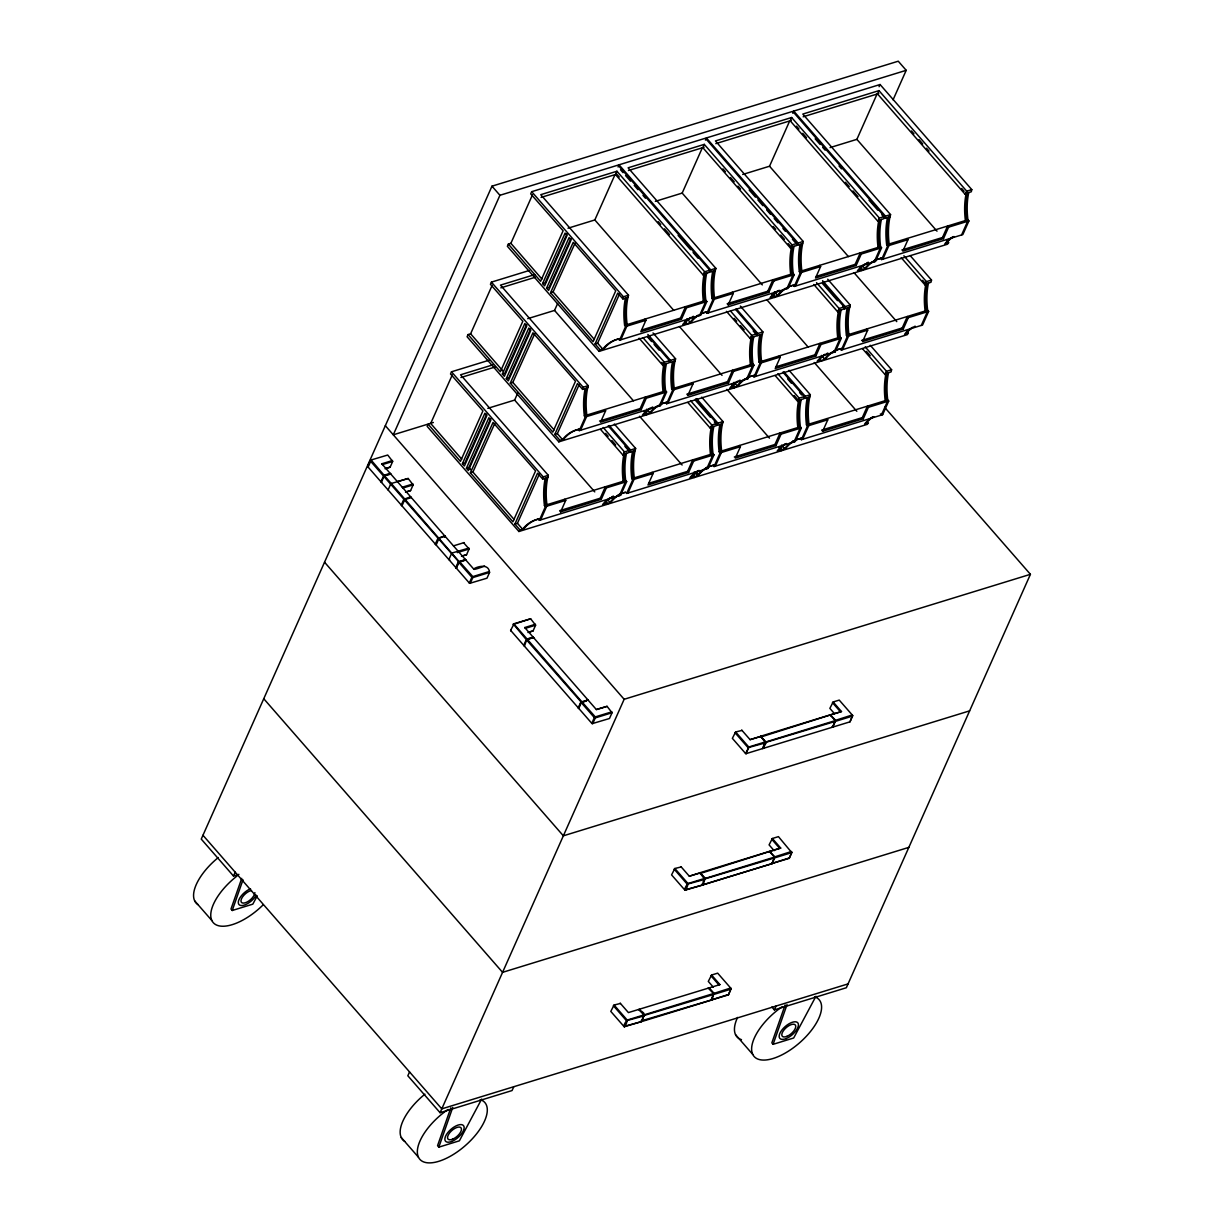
<?xml version="1.0" encoding="UTF-8"?>
<svg xmlns="http://www.w3.org/2000/svg" width="1224" height="1224" viewBox="0 0 1224 1224"><rect width="100%" height="100%" fill="white"/><g stroke="black" fill="none" stroke-linecap="round" stroke-linejoin="round"><path stroke-width="1.5" d="M625.158 312.028L625.158 314.553A66.693 41.57 72.9 0 0 625.892 324.987L626.887 326.12L620.798 339.782M750.939 351.41L750.939 353.935A66.693 41.57 72.9 0 0 751.674 364.37L752.668 365.502L746.594 379.165M798.369 414.202L798.369 416.726A66.693 41.57 72.9 0 0 799.104 427.161M444.694 536.831L444.71 535.837L437.901 538.346L435.346 544.099L436.035 544.879M465.472 559.597L458.357 561.785L455.802 567.538L456.491 568.318M578.967 708.62L578.279 707.855L580.834 702.102L587.933 699.914M627.407 1020.005C624.408 1031.771 621.624 1025.712 627.407 1020.005L643.962 1014.91L641.59 1021.596L623.919 1026.462M688.194 883.483C685.195 895.249 682.411 889.19 688.194 883.483L704.749 878.388L702.377 885.074L684.706 889.924M762.552 748.568L765.536 741.866L748.981 746.946L745.997 753.663L849.991 721.839L852.669 715.474L839.236 700.097L833.146 701.979L829.857 708.359L834.416 713.577M404.226 499.774L411.341 497.587L410.637 496.806L403.828 499.316L401.273 505.068L401.962 505.849L404.945 499.132M385.04 468.761L390.119 467.186L392.674 461.448L387.717 455.037L370.352 460.209L367.674 466.573L469.465 583.175M384.091 475.233L380.817 481.629L381.505 482.409L384.091 475.662L390.884 474.147L390.181 473.367L384.091 475.233L371.163 460.132L368.133 467.094L367.781 465.962M388.13 490.013L390.808 483.648L408.173 478.477L413.131 484.888L410.576 490.625L405.496 492.186M391.619 483.572L390.685 484.26M532.7 637.658L533.511 637.566L526.718 639.662L524.438 646.15L523.734 645.369L526.305 639.632L513.269 623.965L530.65 618.793L535.607 625.189L533.052 630.941L527.972 632.502M532.807 637.796L533.802 637.903L533.113 637.123L527.024 638.989L514.049 624.133L530.65 618.793M727.653 994.73L711.052 1000.069M711.664 1000.039L714.036 993.352L709.262 987.89L708.145 988.074L713.668 993.643L711.159 1000.192L642.095 1021.443L641.024 1020.954L728.433 994.883L731.095 988.533L717.662 973.156L711.572 975.038L708.298 981.419L713.363 987.202M730.636 988.013L714.036 993.352M728.433 994.883L731.095 988.533M788.44 858.192L771.839 863.532L789.22 858.361L791.775 852.608L778.449 836.635L772.359 838.501L769.085 844.881L774.149 850.68M789.22 858.361L791.882 851.996M791.423 851.491L774.823 856.831L769.437 851.384L780.713 848.079L772.359 838.501M849.991 721.839L852.669 715.474M852.21 714.969L835.61 720.309L830.224 714.862L841.5 711.557L833.146 701.979M493.196 364.752L460.561 374.789L548.306 475.325L547.786 477.513L542.706 479.074L543.226 476.886L451.488 371.79L489.263 360.177M534.934 274.543L500.478 285.131L588.224 385.667L587.704 387.855L582.624 389.416L583.144 387.228L491.405 282.132L529.181 270.519M627.132 324.605A66.693 41.57 72.9 0 1 626.397 314.17L626.397 311.646A63.342 39.489 72.9 0 1 627.958 297.401L622.909 298.947L623.414 296.774L531.69 191.678L618.028 165.118L709.752 270.213L709.231 272.401L704.167 273.962A63.342 39.489 72.9 0 0 702.607 288.206L702.591 290.731A66.693 41.57 72.9 0 0 703.341 301.165M627.989 297.386L628.493 295.214L540.748 194.677L616.927 171.238L704.672 271.774L704.167 273.962M623.138 481.277A66.693 41.57 72.9 0 1 622.404 470.858L622.404 468.318A63.342 39.489 72.9 0 1 623.965 454.073L624.485 451.901L603.172 427.482M608.19 425.86L629.564 450.34L629.044 452.513L623.965 454.073M614.341 424.039L635.654 448.458L635.134 450.646L630.054 452.207L630.574 450.019L609.215 425.554M663.056 391.619A66.693 41.57 72.9 0 1 662.322 381.2L662.322 378.66A63.342 39.489 72.9 0 1 663.882 364.415L664.403 362.243L643.09 337.824M648.108 336.202L669.482 360.682L668.962 362.855L663.882 364.415M647.879 334.443L670.492 360.361L669.972 362.549L675.021 360.988A63.342 39.489 72.9 0 0 673.475 375.233L673.46 377.772A66.693 41.57 72.9 0 0 674.21 388.192M675.051 360.988L675.572 358.8L653.004 332.943M790.689 274.298A66.693 41.57 72.9 0 1 789.939 263.864L789.954 261.339A63.342 39.489 72.9 0 1 791.5 247.095L796.594 245.534L797.099 243.347L705.376 138.251L619.038 164.812L710.762 269.907L710.257 272.08L715.306 270.535A63.342 39.489 72.9 0 0 713.745 284.779L713.745 287.303A66.693 41.57 72.9 0 0 714.479 297.738M715.336 270.519L715.841 268.331L628.096 167.81L704.274 144.371L792.02 244.907L791.515 247.095M710.486 454.41A66.693 41.57 72.9 0 1 709.752 443.991L709.752 441.451A63.342 39.489 72.9 0 1 711.312 427.207L711.832 425.034L690.52 400.615M695.553 398.993L716.912 423.458L716.392 425.646L711.312 427.207M701.689 397.173L723.002 421.591L722.481 423.779L717.402 425.34L717.922 423.152L696.563 398.672M750.404 364.752A66.693 41.57 72.9 0 1 749.669 354.333L749.669 351.793A63.342 39.489 72.9 0 1 751.23 337.549L751.75 335.376L730.437 310.957M735.471 309.335L756.83 333.8L756.31 335.988L751.23 337.549M740.352 306.077L762.919 331.933L762.399 334.121L757.319 335.682L757.84 333.494L736.481 309.029M878.863 220.228L879.368 218.04L791.622 117.504L715.443 140.944L803.204 241.465L802.684 243.653L797.604 245.213L798.125 243.041L706.386 137.945L792.724 111.384L884.447 216.48L883.942 218.668L878.863 220.228A63.342 39.489 72.9 0 0 877.302 234.472L877.302 236.997A66.693 41.57 72.9 0 0 878.036 247.432M797.834 427.543A66.693 41.57 72.9 0 1 797.099 417.109L797.099 414.584A63.342 39.489 72.9 0 1 798.66 400.34L799.18 398.152L777.867 373.748M782.901 372.127L804.26 396.591L803.74 398.779L798.66 400.34M783.911 371.805L805.27 396.285L804.765 398.473L809.814 396.913L810.349 394.725L789.036 370.306M837.751 337.885A66.693 41.57 72.9 0 1 837.017 327.466L837.017 324.926A63.342 39.489 72.9 0 1 838.578 310.682L839.098 308.509L816.53 282.652M822.819 282.469L844.178 306.933L843.657 309.121L838.578 310.682M827.699 279.21L850.267 305.067L849.762 307.255L844.682 308.815L845.187 306.627L822.574 280.709M966.21 193.361L966.715 191.174L878.97 90.637L802.791 114.077L890.552 214.598L890.032 216.786L884.952 218.346L885.472 216.158L793.733 111.078L880.071 84.517L971.795 189.613L971.29 191.785L966.21 193.361A63.342 39.489 72.9 0 0 964.65 207.606L964.65 210.13A66.693 41.57 72.9 0 0 965.384 220.565M885.181 400.676A66.693 41.57 72.9 0 1 884.447 390.242L884.447 387.717A63.342 39.489 72.9 0 1 886.008 373.473L886.528 371.285L865.215 346.882M870.249 345.26L891.607 369.725L891.087 371.912L886.008 373.473M925.099 311.018A66.693 41.57 72.9 0 1 924.365 300.584L924.365 298.059A63.342 39.489 72.9 0 1 925.925 283.815L926.446 281.627L903.878 255.785M910.166 255.602L931.525 280.067L931.005 282.254L925.925 283.815M444.817 536.969L445.016 536.158M699.868 872.789L704.366 878.679L774.455 857.121L771.946 863.67L702.882 884.921L701.811 884.432L702.882 884.921L705.254 878.235L699.868 872.789L768.932 851.537L770.003 852.026L768.932 851.537M830.79 715.505L829.719 715.015L760.655 736.251L765.153 742.157L763.439 746.548M711.159 1000.192L713.148 995.372M832.672 726.337L832.121 727.163L832.932 726.337M241.74 878.358L230.984 909.034L232.239 910.488L252.817 904.154L257.269 895.8M232.239 910.488L242.995 879.796M450.845 1107.796L437.549 1145.695L438.819 1147.148L459.382 1140.814L481.675 1099.076M438.819 1147.148L452.742 1107.445M785.135 1004.981L771.839 1042.879L773.109 1044.317L793.672 1037.998L815.949 996.26M773.109 1044.317L787.032 1004.613M893.061 99.832L906.204 70.319L898.248 61.2L491.972 186.17L201.256 839.098L233.509 876.047L238.91 874.38M906.204 70.319L499.928 195.289L393.287 434.811L433.373 422.479M451.488 371.79L450.524 373.978L482.914 410.912L460.438 461.387L428.155 424.223L427.176 426.411L518.915 531.507L605.237 504.946L606.37 503.462L603.83 504.242A63.342 39.489 72.9 0 1 611.725 497.25M492.201 285.268L470.613 333.785L468.073 334.565L467.094 336.753L558.832 441.849L645.155 415.288L646.287 413.804L644.222 411.432M491.405 282.132L490.442 284.32L522.832 321.254L500.356 371.729L468.073 334.565M532.486 194.815L510.882 243.316L508.343 244.096L507.379 246.284L599.102 351.38L685.44 324.819L686.557 323.335L684.507 320.963M531.69 191.678L530.711 193.866L563.101 230.785L540.625 281.275L508.343 244.096M452.283 374.927L430.695 423.443L461.739 459.184M233.509 876.047L235.207 872.207M462.427 463.682L484.903 413.177L486.907 415.456L464.401 465.962L462.427 463.682L464.967 462.901L486.678 414.14M502.345 374.024L524.821 323.518L526.825 325.798L504.334 376.303L502.345 374.024L504.885 373.243L526.595 324.482M542.615 283.555L565.106 233.065L567.094 235.329L544.603 285.85L542.615 283.555L545.154 282.775L566.865 234.013M466.39 468.257L488.896 417.721L490.885 420L468.379 470.536L466.39 468.257L468.93 467.476L490.656 418.684M506.308 378.599L528.814 328.063L530.803 330.342L508.297 380.878L506.308 378.599L508.847 377.818L530.573 329.026M546.592 288.13L569.083 237.609L571.088 239.873L548.582 290.425L546.592 288.13L549.132 287.349L570.858 238.558M618.059 167L619.038 164.812M487.795 408.326L514.631 400.08L517.737 393.118M527.712 318.668L554.548 310.422L557.654 303.46M567.997 228.215L594.833 219.953L614.968 174.726M616.927 171.238L615.473 174.527L703.219 275.048L704.489 274.666M456.2 567.997L458.755 562.244L465.564 559.735M456.093 567.86L459.474 562.015L465.151 560.271M461.509 556.293L466.543 554.747L469.098 548.995L463.529 542.615M458.755 562.244L471.898 577.284L469.327 583.037L470.23 583.343L472.801 577.59L489.554 572.434L489.371 571.501C487.167 558.022 458.663 576.32 484.597 566.024M469.832 583.297L486.999 578.187L489.554 572.434M523.841 528.829A63.342 39.489 72.9 0 1 531.736 521.852L533.22 521.026A66.693 41.57 72.9 0 1 539.616 518.762L538.346 519.144A66.693 41.57 72.9 0 0 531.95 521.409L530.466 522.235A63.342 39.489 72.9 0 0 522.572 529.227L520.032 530.007L514.891 524.086L537.55 473.183L542.706 479.074M586.434 388.238A63.342 39.489 72.9 0 0 584.873 402.482L584.873 405.022A66.693 41.57 72.9 0 0 585.607 415.441L586.602 416.588L580.528 430.236L579.533 429.104L578.264 429.486A66.693 41.57 72.9 0 0 571.868 431.751L570.384 432.577A63.342 39.489 72.9 0 0 562.489 439.569L559.949 440.349L554.809 434.428L577.468 383.525L582.624 389.416M604.029 348.718A63.342 39.489 72.9 0 1 611.923 341.741L613.423 340.899A66.693 41.57 72.9 0 1 619.803 338.635L618.533 339.033A66.693 41.57 72.9 0 0 612.153 341.297L610.654 342.123A63.342 39.489 72.9 0 0 602.759 349.1L600.219 349.896L595.078 343.975L617.737 293.072L622.909 298.947M514.891 524.086L517.431 523.306L539.34 474.101M554.809 434.428L557.348 433.648L579.258 384.443M595.078 343.975L597.618 343.194L619.528 293.99M546.837 478.599L548.306 475.325L543.226 476.886M586.755 388.941L588.224 385.667L583.144 387.228M627.04 298.488L628.493 295.214L623.414 296.774M705.422 140.133L706.386 137.945M655.345 201.348L682.181 193.086L702.316 147.859M704.274 144.371L702.821 147.645L790.566 248.181L791.836 247.799L788.195 243.622M538.346 519.144L539.34 520.292L545.414 506.629L565.733 500.387L564.738 499.254M578.264 429.486L579.258 430.634L585.332 416.986L605.651 410.728L604.656 409.596M618.533 339.033L619.528 340.165L625.617 326.517L645.92 320.275L644.926 319.127M540.61 519.894L546.684 506.246L545.69 505.099A66.693 41.57 72.9 0 1 544.955 494.68L544.955 492.14A63.342 39.489 72.9 0 1 546.516 477.896M560.623 511.862L601.259 499.361L606.354 487.886L605.36 486.754L600.265 498.214L559.628 510.714L560.623 511.862L565.733 500.387M605.651 410.728L600.54 422.203L641.177 409.703L646.272 398.228L666.59 391.986L665.596 390.839A66.693 41.57 72.9 0 1 664.861 380.419L664.861 377.879A63.342 39.489 72.9 0 1 666.422 363.635M645.92 320.275L640.825 331.735L681.447 319.235L686.557 307.775L706.86 301.517L705.865 300.385A66.693 41.57 72.9 0 1 705.131 289.95L705.131 287.426A63.342 39.489 72.9 0 1 706.692 273.182M599.546 421.056L640.183 408.556L645.278 397.096L646.272 398.228M641.59 330.052L680.452 318.102L685.562 306.627L686.557 307.775M600.464 429.318L623.016 455.175L624.485 451.901L629.564 450.34M639.127 338.222L662.934 365.517L664.403 362.243L669.482 360.682M703.219 275.048L704.672 271.774L709.752 270.213M674.118 362.075L675.572 358.8L670.492 360.361M714.388 271.621L715.841 268.331L710.762 269.907M659.246 406.031L665.321 392.368L664.326 391.236A66.693 41.57 72.9 0 1 663.592 380.802L663.592 378.277A63.342 39.489 72.9 0 1 665.152 364.033M699.516 315.562L705.605 301.915L704.596 300.767A66.693 41.57 72.9 0 1 703.861 290.348L703.861 287.808A63.342 39.489 72.9 0 1 705.422 273.564M539.34 520.292L620.599 495.292L626.673 481.644L625.678 480.497A66.693 41.57 72.9 0 1 624.944 470.077L624.944 467.537A63.342 39.489 72.9 0 1 626.504 453.293M579.258 430.634L660.516 405.634L666.59 391.986M706.86 301.517L700.786 315.18L619.528 340.165M792.769 113.251L793.733 111.078M742.693 174.466L769.529 166.219L789.664 120.992M791.622 117.504L790.169 120.778L877.914 221.315L879.184 220.932M619.298 494.542A66.693 41.57 72.9 0 1 625.693 492.278L626.688 493.425L632.762 479.762L653.081 473.52L652.086 472.372M660.761 404.165A66.693 41.57 72.9 0 1 665.611 402.619L666.606 403.767L672.68 390.104L692.998 383.862L692.004 382.73M701.031 313.711A66.693 41.57 72.9 0 1 705.896 312.166L706.891 313.298L712.965 299.651L733.283 293.393L732.273 292.261M627.958 493.027L634.032 479.38L633.038 478.232A66.693 41.57 72.9 0 1 632.303 467.813L632.303 465.273A63.342 39.489 72.9 0 1 633.864 451.029M667.876 403.369L673.95 389.722L672.955 388.574A66.693 41.57 72.9 0 1 672.221 378.155L672.221 375.615A63.342 39.489 72.9 0 1 673.781 361.371M708.145 312.916L714.235 299.253L713.24 298.12A66.693 41.57 72.9 0 1 712.506 287.686L712.506 285.161A63.342 39.489 72.9 0 1 714.066 270.902M653.081 473.52L647.97 484.995L688.607 472.495L693.702 461.02L714.02 454.777L713.026 453.63A66.693 41.57 72.9 0 1 712.292 443.21L712.292 440.671A63.342 39.489 72.9 0 1 713.852 426.426M687.888 395.337L728.525 382.837L733.62 371.362L732.625 370.229L727.53 381.689L686.894 394.189L687.888 395.337L692.998 383.862M728.173 304.868L768.794 292.368L773.905 280.908L772.91 279.76L767.8 291.236L727.178 303.736L728.173 304.868L733.283 293.393M409.535 1071.933L407.837 1075.774L440.074 1112.708L512.06 1090.553L513.774 1086.728M578.677 708.298L581.232 702.561L588.04 700.052M578.569 708.176L581.553 701.459L527.422 639.448L526.702 640.076L581.645 702.591M648.751 483.312L687.613 471.347L692.707 459.887L693.702 461.02M687.812 402.451L710.364 428.308L711.832 425.034L716.912 423.458M726.475 311.355L750.281 338.65L751.75 335.376L756.83 333.8M790.566 248.181L792.02 244.907L797.099 243.347M721.548 424.866L723.002 421.591L717.922 423.152M581.232 702.561L594.359 717.601L591.804 723.353L592.707 723.644L595.277 717.907L612.031 712.751L607.073 706.34L596.302 709.492L524.759 627.545L535.423 624.255M786.864 288.696L792.953 275.048L791.959 273.901A66.693 41.57 72.9 0 1 791.209 263.481L791.224 260.942A63.342 39.489 72.9 0 1 792.769 246.697M626.688 493.425L707.946 468.425L714.02 454.777M666.606 403.767L747.864 378.767L753.938 365.119L752.944 363.972A66.693 41.57 72.9 0 1 752.209 353.552L752.209 351.013A63.342 39.489 72.9 0 1 753.77 336.768M794.039 246.299A63.342 39.489 72.9 0 0 792.494 260.559L792.479 263.084A66.693 41.57 72.9 0 0 793.229 273.518L794.223 274.65L788.134 288.313L706.891 313.298M879.092 86.705L880.071 84.517M830.04 147.599L856.876 139.352L877.011 94.126M878.97 90.637L877.516 93.911L965.262 194.448L966.532 194.05M706.646 467.675A66.693 41.57 72.9 0 1 713.041 465.411L714.036 466.558L720.11 452.895L740.428 446.653L739.434 445.505M746.563 378.017A66.693 41.57 72.9 0 1 752.959 375.753L753.953 376.9L760.028 363.237L780.346 356.995L779.351 355.847M788.378 286.844A66.693 41.57 72.9 0 1 793.244 285.299L794.238 286.431L800.312 272.784L820.631 266.526L819.636 265.394M715.306 466.16L721.38 452.513L720.385 451.365A66.693 41.57 72.9 0 1 719.651 440.931L719.651 438.406A63.342 39.489 72.9 0 1 721.211 424.162M795.508 286.049L801.582 272.386L800.588 271.254A66.693 41.57 72.9 0 1 799.853 260.819L799.853 258.295A63.342 39.489 72.9 0 1 801.414 244.035M592.309 723.614L609.476 718.503L612.031 712.751M440.074 1112.708L624.148 699.287L1030.424 574.316L884.615 407.286M740.428 446.653L735.318 458.113L775.955 445.628L781.065 434.153L801.368 427.91L800.374 426.763A66.693 41.57 72.9 0 1 799.639 416.328L799.639 413.804A63.342 39.489 72.9 0 1 801.2 399.559M780.346 356.995L775.236 368.47L815.873 355.97L820.983 344.495L841.286 338.252L840.291 337.105A66.693 41.57 72.9 0 1 839.557 326.67L839.557 324.146A63.342 39.489 72.9 0 1 841.118 309.901M820.631 266.526L815.521 278.001L856.142 265.501L861.252 254.041L881.571 247.783L880.576 246.651A66.693 41.57 72.9 0 1 879.842 236.217L879.842 233.692A63.342 39.489 72.9 0 1 881.387 219.433M734.323 456.98L774.96 444.48L780.055 433.021L781.065 434.153M776.016 366.772L814.878 354.822L819.988 343.363L820.983 344.495M816.286 276.318L855.148 264.369L860.258 252.894L861.252 254.041M775.159 375.584L797.727 401.441L799.18 398.152L804.26 396.591M813.822 284.488L837.644 311.783L839.098 308.509L844.178 306.933M877.914 221.315L879.368 218.04L884.447 216.48M848.813 308.341L850.267 305.067L845.187 306.627M889.083 217.872L890.552 214.598L885.472 216.158M833.942 352.298L840.016 338.635L839.021 337.503A66.693 41.57 72.9 0 1 838.287 327.068L838.287 324.544A63.342 39.489 72.9 0 1 839.848 310.284M874.211 261.829L880.301 248.181L879.306 247.034A66.693 41.57 72.9 0 1 878.572 236.599L878.572 234.075A63.342 39.489 72.9 0 1 880.117 219.83M801.368 427.91L795.294 441.558L714.036 466.558M753.953 376.9L835.212 351.9L841.286 338.252M794.238 286.431L875.481 261.446L881.571 247.783M795.539 440.089A66.693 41.57 72.9 0 1 800.389 438.544L801.383 439.691L807.473 426.029L827.776 419.786L826.781 418.639M833.926 351.15A66.693 41.57 72.9 0 1 840.307 348.886L841.301 350.033L847.391 336.37L867.694 330.128L866.699 328.981M874.196 260.697A66.693 41.57 72.9 0 1 880.591 258.432L881.586 259.565L887.66 245.917L907.979 239.659L906.984 238.527M802.653 439.294L808.743 425.646L807.733 424.498A66.693 41.57 72.9 0 1 806.999 414.064L807.014 411.539A63.342 39.489 72.9 0 1 808.559 397.295M842.571 349.636L848.66 335.988L847.666 334.841A66.693 41.57 72.9 0 1 846.916 324.406L846.931 321.881A63.342 39.489 72.9 0 1 848.477 307.637M882.856 259.167L888.93 245.519L887.936 244.387A66.693 41.57 72.9 0 1 887.201 233.952L887.201 231.412A63.342 39.489 72.9 0 1 888.762 217.168M822.681 431.246L863.303 418.761L868.413 407.286L867.418 406.154L862.308 417.613L821.671 430.114L822.681 431.246L827.776 419.786M867.694 330.128L862.599 341.588L903.22 329.103L908.33 317.628L928.634 311.386L927.639 310.238A66.693 41.57 72.9 0 1 926.905 299.803L926.905 297.279A63.342 39.489 72.9 0 1 928.465 283.035M907.979 239.659L902.868 251.134L943.49 238.634L948.6 227.159L968.918 220.917L967.924 219.785A66.693 41.57 72.9 0 1 967.189 209.35L967.189 206.81A63.342 39.489 72.9 0 1 968.75 192.566M861.604 340.456L902.226 327.955L907.336 316.496L908.33 317.628M901.874 249.987L942.495 237.502L947.606 226.027L948.6 227.159M862.507 348.718L885.074 374.575L886.528 371.285L891.607 369.725M901.17 257.621L924.992 284.917L926.446 281.627L931.525 280.067M965.262 194.448L966.715 191.174L971.795 189.613M624.056 1026.584L610.791 1011.406L614.066 1005.026L620.461 1003.466M684.843 890.062L671.578 874.885L674.852 868.489L681.248 866.944M748.981 746.946L745.615 753.54L732.365 738.347L735.639 731.967L742.019 730.422M921.289 325.431L927.364 311.768L926.369 310.636A66.693 41.57 72.9 0 1 925.635 300.201L925.635 297.677A63.342 39.489 72.9 0 1 927.195 283.417M961.574 234.962L967.649 221.315L966.654 220.167A66.693 41.57 72.9 0 1 965.92 209.732L965.92 207.208A63.342 39.489 72.9 0 1 967.48 192.964M801.383 439.691L882.642 414.691L888.716 401.044L887.721 399.896A66.693 41.57 72.9 0 1 886.987 389.462L886.987 386.937A63.342 39.489 72.9 0 1 888.548 372.693M928.634 311.386L922.559 325.033L841.301 350.033M968.918 220.917L962.844 234.564L881.586 259.565M703.249 881.739L704.443 879.061L774.501 857.917L774.318 856.984M763.057 748.415L766.224 742.647L760.655 736.251M833.529 724.99L835.319 720.982L832.733 727.148M772.451 863.517L774.823 856.831M835.61 720.309L832.626 727.01M771.885 1007.046L774.364 1009.876L776.062 1006.051M1030.424 574.316L846.35 987.737L774.364 1009.876M550.571 292.704L573.23 242.337L615.749 290.792L593.089 341.68L550.571 292.704L553.095 291.924L574.989 243.285M510.286 383.173L532.96 332.79L575.479 381.261L552.82 432.149L510.286 383.173L512.825 382.393L534.72 333.754M470.368 472.831L493.043 422.448L535.561 470.919L512.902 521.807L470.368 472.831L472.908 472.051L494.802 423.412M760.701 737.062L830.331 714.984L835.242 720.599L765.153 742.157M699.929 873.584L769.544 851.521L774.455 857.121M639.693 1009.295C637.061 1009.754 644.053 1011.315 644.467 1014.757L641.483 1021.474M710.547 1000.222L711.358 999.396M599.102 351.38L600.219 349.896M558.832 441.849L559.949 440.349M518.915 531.507L520.032 530.007M657.732 405.725A63.342 39.489 72.9 0 0 649.837 412.702L646.18 414.967L732.518 388.421L733.635 386.922L731.569 384.565M617.814 495.383A63.342 39.489 72.9 0 0 609.919 502.36L606.263 504.625L692.6 478.079L693.717 476.58L691.178 477.36A63.342 39.489 72.9 0 1 699.072 470.383M771.854 294.097L773.905 296.468L772.788 297.952L686.45 324.513L690.106 322.249A63.342 39.489 72.9 0 1 698.001 315.257M785.364 288.39A63.342 39.489 72.9 0 0 777.454 295.367L773.798 297.646L860.135 271.085L861.252 269.601L858.712 270.382A63.342 39.489 72.9 0 1 866.607 263.389M745.079 378.859A63.342 39.489 72.9 0 0 737.185 385.835L733.528 388.1L819.866 361.554L820.983 360.055L818.443 360.835A63.342 39.489 72.9 0 1 824.884 354.776M706.233 467.92L705.162 468.501A63.342 39.489 72.9 0 0 697.267 475.493L693.61 477.758L779.948 451.212L781.065 449.713L779 447.357M872.712 261.523A63.342 39.489 72.9 0 0 864.817 268.5L861.161 270.779L947.483 244.219L948.6 242.735L946.55 240.363M793.58 441.053L792.509 441.634A63.342 39.489 72.9 0 0 784.615 448.627L780.958 450.891L867.296 424.346L868.413 422.846L865.873 423.626A63.342 39.489 72.9 0 1 873.768 416.65M906.28 330.817L908.33 333.188L907.214 334.688L820.876 361.233L824.532 358.969A63.342 39.489 72.9 0 1 832.427 351.977M691.912 317.123L693.411 316.297M787.69 287.411L788.118 287.166A66.693 41.57 72.9 0 1 794.514 284.901M875.038 260.544L875.466 260.299A66.693 41.57 72.9 0 1 881.861 258.035L880.591 258.417M651.642 407.592L652.698 406.995M738.99 380.725L740.046 380.128M747.42 377.864L747.849 377.635A66.693 41.57 72.9 0 1 754.229 375.37L755.223 376.502L761.297 362.855L760.303 361.707A66.693 41.57 72.9 0 1 759.568 351.288L759.568 348.748A63.342 39.489 72.9 0 1 761.129 334.504M826.338 353.858L827.822 353.032M915.169 326.165L913.685 326.992A63.342 39.489 72.9 0 0 905.791 333.968L908.33 333.188M620.155 494.389L620.568 494.159A66.693 41.57 72.9 0 1 625.311 492.308M794.85 440.655L795.279 440.426A66.693 41.57 72.9 0 1 801.659 438.161L800.389 438.544M371.117 460.377L370.229 460.821L383.372 475.876M513.162 624.577L514.049 624.133M541.1 197.401L616.728 174.129L619.252 177.006M628.447 170.519L704.091 147.262M715.795 143.652L791.438 120.396M803.158 116.785L878.786 93.529M500.83 287.854L535.286 277.251M798.125 243.041L803.204 241.465M625.433 298.166A63.342 39.489 72.9 0 0 623.888 312.411L623.888 314.95A66.693 41.57 72.9 0 0 624.623 325.37L705.865 300.385M712.796 271.3A63.342 39.489 72.9 0 0 711.236 285.544L711.236 288.084A66.693 41.57 72.9 0 0 711.97 298.503L793.229 273.518M800.144 244.433A63.342 39.489 72.9 0 0 798.584 258.677L798.584 261.217A66.693 41.57 72.9 0 0 799.318 271.636L880.576 246.651M887.492 217.566A63.342 39.489 72.9 0 0 885.931 231.81L885.931 234.335A66.693 41.57 72.9 0 0 886.666 244.769L967.924 219.785M773.905 280.908L794.223 274.65M460.913 377.512L495.368 366.909M705.881 312.166L707.151 311.768A66.693 41.57 72.9 0 0 700.771 314.033M686.557 323.335L684.017 324.115A63.342 39.489 72.9 0 1 690.474 318.056M773.905 296.468L771.365 297.248A63.342 39.489 72.9 0 1 779.26 290.256M948.6 242.735L946.06 243.515A63.342 39.489 72.9 0 1 953.955 236.523M757.84 333.494L762.919 331.933M662.934 365.517L664.204 365.119L661.786 362.35M750.281 338.65L751.551 338.252M837.644 311.783L838.914 311.386M924.992 284.917L926.262 284.519L922.621 280.357M473.933 569.313L381.827 463.789L392.491 460.515M392.674 461.448L382.515 464.569L381.827 463.789M385.942 468.302L390.119 467.186M585.164 388.635A63.342 39.489 72.9 0 0 583.603 402.88L583.603 405.404A66.693 41.57 72.9 0 0 584.338 415.839L665.596 390.839M672.512 361.769A63.342 39.489 72.9 0 0 670.966 376.013L670.951 378.537A66.693 41.57 72.9 0 0 671.685 388.972L752.944 363.972M759.859 334.902A63.342 39.489 72.9 0 0 758.314 349.146L758.299 351.671A66.693 41.57 72.9 0 0 759.048 362.105L840.291 337.105M847.207 308.02A63.342 39.489 72.9 0 0 845.662 322.279L845.646 324.804A66.693 41.57 72.9 0 0 846.396 335.238L927.639 310.238M733.62 371.362L753.938 365.119M397.509 481.598L408.173 478.477M665.611 402.619L666.881 402.237A66.693 41.57 72.9 0 0 660.486 404.501L659.002 405.328A63.342 39.489 72.9 0 0 651.107 412.304M752.959 375.753L754.229 375.37M840.307 348.886L841.576 348.503A66.693 41.57 72.9 0 0 835.196 350.768L833.697 351.594A63.342 39.489 72.9 0 0 825.802 358.571M412.947 483.954L402.283 487.228L402.971 488.009L413.131 484.888M646.287 413.804L643.748 414.584A63.342 39.489 72.9 0 1 650.189 408.51M733.635 386.922L731.095 387.717A63.342 39.489 72.9 0 1 737.537 381.643M406.414 491.742L410.576 490.625M630.574 450.019L635.654 448.458M805.27 396.285L810.349 394.725M623.016 455.175L624.286 454.777M710.364 428.308L711.634 427.91M797.727 401.441L798.997 401.044L794.146 395.49M885.074 374.575L886.344 374.177M545.246 478.293A63.342 39.489 72.9 0 0 543.686 492.538L543.686 495.062A66.693 41.57 72.9 0 0 544.42 505.497L625.678 480.497M632.594 451.427A63.342 39.489 72.9 0 0 631.048 465.671L631.033 468.195A66.693 41.57 72.9 0 0 631.768 478.63L713.026 453.63M719.942 424.544A63.342 39.489 72.9 0 0 718.396 438.804L718.381 441.328A66.693 41.57 72.9 0 0 719.115 451.763L800.374 426.763M807.289 397.678A63.342 39.489 72.9 0 0 805.744 411.937L805.729 414.462A66.693 41.57 72.9 0 0 806.478 424.896L887.721 399.896M445.108 536.296L439.018 538.162L436.463 544.328L435.346 544.099M606.354 487.886L626.673 481.644M868.413 407.286L888.716 401.044M713.041 465.411L714.311 465.028A66.693 41.57 72.9 0 0 707.916 467.293L706.432 468.119A63.342 39.489 72.9 0 0 698.537 475.096L696.487 472.739M453.477 545.873L464.141 542.584M781.065 449.713L778.525 450.493A63.342 39.489 72.9 0 1 786.42 443.516M468.914 548.061L451.993 553.034M457.363 552.605L469.098 548.995M462.611 555.788L466.543 554.747M489.371 571.501L472.816 576.596L459.474 561.602M535.607 625.189L525.448 628.325L524.759 627.545M528.875 632.058L533.052 630.941M528.431 638.974L531.277 638.102M583.358 701.903L586.204 701.031M596.409 709.614L607.073 706.34M611.847 711.817L595.292 716.897L581.951 701.918M741.729 730.101L750.098 739.663L760.762 736.389L765.536 741.866M830.836 714.831L841.5 711.557M765.719 742.8L748.048 747.65L734.92 732.61M835.793 721.242L852.562 716.086M969.638 710.853L563.361 835.824L324.544 562.214M680.942 866.623L689.311 876.2L699.975 872.911L704.749 878.388M689.311 876.2L699.975 872.911M770.049 851.353L780.713 848.079M704.932 879.322L687.261 884.187L674.133 869.132M775.006 857.764L791.775 852.608M685.211 890.185L702.377 885.074M702.27 884.937L771.946 863.67L771.885 862.874M908.851 847.375L502.574 972.346L263.757 698.736M711.572 975.038L719.926 984.601L628.417 1012.585L620.155 1003.144M644.145 1015.859L626.474 1020.709L613.346 1005.654M714.235 994.301L730.988 989.145M624.424 1026.707L641.59 1021.596M848.064 983.897L441.788 1108.868L202.97 835.273M719.926 984.601L718.809 984.784L710.853 975.666M389.767 473.902L390.578 473.826L384.091 475.662M514.095 623.873L510.607 630.329L591.942 723.491M760.762 736.389L750.098 739.663M638.576 1009.463L643.962 1014.91M455.802 567.538L456.797 567.63M578.279 707.855L579.38 708.084M765.23 742.54L835.288 721.395L835.105 720.462M452.344 554.151L451.427 553.845L448.871 559.597L449.774 559.904M471.898 577.284L472.801 577.59M745.493 753.403L746.395 753.693M594.359 717.601L595.277 717.907M829.719 715.015L830.53 715.505M437.901 538.346L438.712 538.851L438.62 537.718M459.168 562.29L383.77 476.335L384.489 475.692L459.474 562.015M762.843 747.895L763.669 748.384M444.71 535.837L445.414 536.617M465.166 559.276L465.87 560.057M587.642 699.592L588.346 700.373M815.184 138.817L820.172 144.508M822.666 147.339L825.16 150.185M839.037 166.005L841.531 168.851M869.04 200.216L877.792 210.191M881.861 214.812L884.952 218.346M749.18 190.026L755.438 197.141M757.931 200.002L762.934 205.693M766.683 209.977L770.447 214.246M774.195 218.53L777.944 222.799M782.947 228.505L785.441 231.367M792.448 239.338L797.604 245.213M822.513 283.555L837.522 300.66M842.617 306.459L844.682 308.815M620.553 169.83L623.047 172.676M625.541 175.522L630.528 181.198M634.262 185.451L637.995 189.72M642.982 195.396L645.476 198.242M678.096 235.421L690.596 249.681M693.09 252.527L698.093 258.233M753.204 330.97L757.319 335.682M787.598 378.905L791.347 383.188M799.593 392.583L801.659 394.939M647.817 337.288L651.566 341.557M654.075 344.418L659.078 350.11M695.247 400.08L710.257 417.185M714.311 421.806L717.402 425.34M624.898 446.316L630.054 452.207M911.436 130.937L913.961 133.814M918.979 139.582L922.743 143.897M926.507 148.211L929.031 151.088M961.681 188.496L964.114 191.281M856.876 139.352L937.018 231.168M942.495 237.502L943.49 238.634M796.457 126.149L798.966 129.025M802.745 133.34L806.509 137.669M845.447 182.269L849.211 186.584M852.975 190.913L858.009 196.666M886.666 244.769L887.66 245.917M874.487 260.299L875.481 261.446M769.529 166.219L848.416 256.596M855.148 264.369L856.142 265.501M854.168 272.845L896.748 321.621M902.226 327.955L903.22 329.103M722.925 168.851L725.434 171.727M730.468 177.48L734.232 181.795M737.995 186.109L740.505 189.001M773.17 226.409L775.679 229.286M780.713 235.039L784.477 239.353M799.318 271.636L800.312 272.784M866.424 351.349L870.188 355.664M846.396 335.238L847.391 336.37M834.217 350.768L835.212 351.9M881.647 413.544L882.642 414.691M880.377 413.942L881.372 415.089L887.446 401.426L886.451 400.294A66.693 41.57 72.9 0 1 885.717 389.859L885.717 387.32A63.342 39.489 72.9 0 1 887.278 373.075M682.181 193.086L762.322 284.901M767.8 291.236L768.794 292.368M766.821 299.712L808.146 347.065M814.878 354.822L815.873 355.97M814.251 362.503L856.831 411.279M862.308 417.613L863.303 418.761M658.191 221.62L660.7 224.497M664.464 228.812L669.497 234.564M734.155 318.317L736.664 321.193M740.428 325.507L744.192 329.822M711.97 298.503L712.965 299.651M759.033 362.105L760.028 363.237M806.478 424.896L807.473 426.029M799.104 427.161L800.098 428.293L794.024 441.956L793.03 440.808M746.87 377.635L747.864 378.767M594.833 219.953L673.72 310.33M680.452 318.102L681.447 319.235M679.473 326.594L722.038 375.355M727.53 381.689L728.525 382.837M726.903 389.37L769.468 438.146M774.96 444.48L775.955 445.628M624.623 325.37L625.617 326.517M671.685 388.972L672.68 390.104M491.972 186.17L499.928 195.289M719.115 451.763L720.11 452.895M659.522 404.501L660.516 405.634M706.952 467.293L707.946 468.425M705.682 467.675L706.676 468.823L712.751 455.16L711.756 454.028A66.693 41.57 72.9 0 1 711.022 443.593L711.022 441.068A63.342 39.489 72.9 0 1 712.582 426.824M554.548 310.422L633.435 400.799M640.183 408.556L641.177 409.703M639.555 416.252L682.12 465.013M687.613 471.347L688.607 472.495M605.62 433.403L608.144 436.279M611.908 440.594L615.672 444.909M584.338 415.839L585.332 416.986M832.427 702.607L840.383 711.725M631.768 478.63L632.762 479.762M619.604 494.159L620.599 495.292M618.334 494.542L619.329 495.689L625.403 482.026L624.408 480.894A66.693 41.57 72.9 0 1 623.674 470.46L623.674 467.935A63.342 39.489 72.9 0 1 625.235 453.691M514.631 400.08L594.772 491.895M600.265 498.214L601.259 499.361M544.42 505.497L545.414 506.629M735.639 731.967L748.614 746.824M771.64 839.144L779.596 848.263M385.33 425.692L624.148 699.287M674.852 868.489L687.827 883.361M735.563 1034.708L752.745 1054.399M614.066 1005.026L627.04 1019.883M194.692 900.879L211.89 920.57M401.273 1137.54L418.455 1157.231M862.752 266.143L864.817 268.5M860.212 266.924L862.277 269.28M774.379 291.817L777.469 295.367M772.864 293.791L774.93 296.147M821.457 355.419L824.532 358.969M687.031 318.684L690.106 322.249M734.094 382.286L737.185 385.835M732.595 384.244L734.645 386.616M781.539 445.077L784.615 448.627M780.025 447.035L782.075 449.407M510.882 243.316L541.926 279.057M553.095 291.924L594.39 339.461M597.618 343.194L602.759 349.115M646.746 409.153L649.837 412.702M645.247 411.111L647.297 413.483M694.176 471.944L697.267 475.493M692.677 473.902L694.727 476.274M470.613 333.785L502.896 370.948M512.825 382.393L554.105 429.93M557.348 433.648L562.489 439.569M607.869 499.989L609.919 502.36M605.329 500.769L607.379 503.141M468.93 467.476L470.919 469.756M472.908 472.051L514.187 519.573M517.431 523.306L522.572 529.227M849.716 307.255A63.342 39.489 72.9 0 0 848.171 321.499L848.171 324.039A66.693 41.57 72.9 0 0 848.905 334.458M904.521 334.366A63.342 39.489 72.9 0 1 912.416 327.374M778.724 294.984A63.342 39.489 72.9 0 1 786.634 287.992M802.653 243.653A63.342 39.489 72.9 0 0 801.093 257.912L801.093 260.437A66.693 41.57 72.9 0 0 801.827 270.871M857.443 270.764A63.342 39.489 72.9 0 1 865.337 263.787M866.837 262.961A66.693 41.57 72.9 0 1 868.367 262.242M729.825 388.1A63.342 39.489 72.9 0 1 737.72 381.123M750.939 351.41A63.342 39.489 72.9 0 1 752.5 337.166M563.759 439.171A63.342 39.489 72.9 0 1 571.654 432.194L573.138 431.368A66.693 41.57 72.9 0 1 579.533 429.104M587.673 387.855A63.342 39.489 72.9 0 0 586.128 402.099L586.112 404.639A66.693 41.57 72.9 0 0 586.847 415.074M642.478 414.967A63.342 39.489 72.9 0 1 650.372 407.99M480.252 1099.626A43.146 19.615 -41.1 0 1 468.195 1142.971A43.146 19.615 -41.1 0 1 418.868 1157.996A43.146 19.615 -41.1 0 1 448.061 1109.434M404.7 1141.349A43.146 19.615 -41.1 0 1 424.912 1094.179M814.541 996.81A43.146 19.615 -41.1 0 1 802.485 1040.155A43.146 19.615 -41.1 0 1 753.158 1055.18A43.146 19.615 -41.1 0 1 782.335 1006.618M741.484 1039.681A43.146 19.615 -41.1 0 1 737.598 1017.404M256.244 895.157A11.903 5.416 -41.1 0 1 243.775 905.255A11.903 5.416 -41.1 0 1 238.894 899.808A11.903 5.416 -41.1 0 1 250.507 888.762M262.976 905.01A43.146 19.615 -41.1 0 1 213.313 922.712A43.146 19.615 -41.1 0 1 236.982 876.047M198.12 904.689A43.146 19.615 -41.1 0 1 218.331 857.519M254.898 892.617A8.599 3.901 -41.1 0 1 246.651 902.241A8.599 3.901 -41.1 0 1 241.403 898.967A8.599 3.901 -41.1 0 1 251.456 890.475M738.454 385.438A63.342 39.489 72.9 0 1 746.349 378.461M762.368 334.121A63.342 39.489 72.9 0 0 760.823 348.366L760.808 350.906A66.693 41.57 72.9 0 0 761.558 361.325M817.173 361.233A63.342 39.489 72.9 0 1 825.068 354.241M691.376 321.851A63.342 39.489 72.9 0 1 699.271 314.859M770.095 297.631A63.342 39.489 72.9 0 1 777.99 290.654M682.747 324.498A63.342 39.489 72.9 0 1 690.642 317.521M625.158 312.028A63.342 39.489 72.9 0 1 626.703 297.784M866.072 268.117A63.342 39.489 72.9 0 1 873.982 261.125M890.001 216.786A63.342 39.489 72.9 0 0 888.44 231.045L888.44 233.57A66.693 41.57 72.9 0 0 889.175 244.004M944.79 243.897A63.342 39.489 72.9 0 1 952.7 236.921M547.755 477.513A63.342 39.489 72.9 0 0 546.21 491.757L546.195 494.297A66.693 41.57 72.9 0 0 546.929 504.716M602.56 504.625A63.342 39.489 72.9 0 1 610.455 497.648M611.939 496.806A66.693 41.57 72.9 0 1 613.484 496.087M722.451 423.779A63.342 39.489 72.9 0 0 720.905 438.024L720.89 440.563A66.693 41.57 72.9 0 0 721.64 450.983M777.255 450.891A63.342 39.489 72.9 0 1 785.15 443.899M798.369 414.202A63.342 39.489 72.9 0 1 799.93 399.942M611.189 501.962A63.342 39.489 72.9 0 1 619.084 494.986M635.103 450.646A63.342 39.489 72.9 0 0 633.558 464.891L633.542 467.43A66.693 41.57 72.9 0 0 634.277 477.85M689.908 477.758A63.342 39.489 72.9 0 1 697.802 470.781M785.885 448.229A63.342 39.489 72.9 0 1 793.779 441.252M809.798 396.913A63.342 39.489 72.9 0 0 808.253 411.157L808.253 413.681A66.693 41.57 72.9 0 0 808.988 424.116M864.603 424.024A63.342 39.489 72.9 0 1 872.498 417.032M510.714 629.717L511.066 630.834L510.714 629.717M644.467 1014.757L643.656 1015.599L713.714 994.454L713.531 993.521L644.467 1014.757M451.931 1141.38A11.903 5.416 -41.1 0 0 463.85 1126.141A11.903 5.416 -41.1 0 0 447.739 1132.69A11.903 5.416 -41.1 0 0 451.931 1141.38M452.635 1139.177A8.599 3.901 -41.1 0 0 461.249 1128.161A8.599 3.901 -41.1 0 0 449.621 1132.889A8.599 3.901 -41.1 0 0 452.635 1139.177M786.206 1038.564A11.903 5.416 -41.1 0 0 798.125 1023.325A11.903 5.416 -41.1 0 0 782.029 1029.874A11.903 5.416 -41.1 0 0 786.206 1038.564M786.925 1036.346A8.599 3.901 -41.1 0 0 795.539 1025.345A8.599 3.901 -41.1 0 0 783.896 1030.072A8.599 3.901 -41.1 0 0 786.925 1036.346"/></g></svg>
